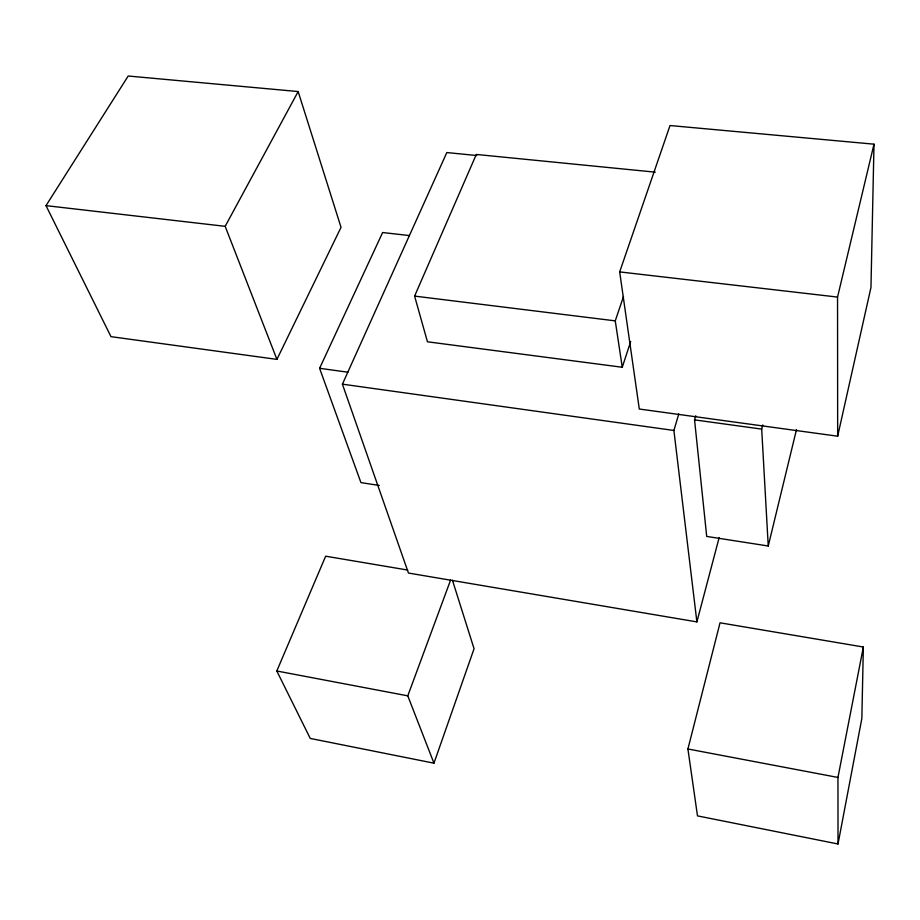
<?xml version="1.0" encoding="UTF-8"?>
<svg xmlns="http://www.w3.org/2000/svg" width="920" height="920" viewBox="0 0 920 920"><rect width="100%" height="100%" fill="white"/><g stroke="black" fill="none" stroke-linecap="round" stroke-linejoin="round"><path stroke-width="1.38" d="M863.351 647.013L861.844 718.508L838.016 843.985L697.486 815.879L687.918 748.983L720.038 622.806L863.351 647.013L837.959 777.446L838.016 843.985M874 144.175L870.964 287.454L837.66 436.206L639.296 409.032L619.678 271.906L670.024 125.534L874 144.175L837.545 297.079L837.66 436.206M695.75 415.748L694.554 419.876L706.709 536.429L768.246 545.997L796.524 429.456M768.246 545.997L761.691 429.111L762.76 424.959M476.744 155.526L446.821 152.559L342.412 384.169L408.445 573.045L696.888 621.897L719.152 537.579M696.888 621.897L673.888 430.456L678.799 413.919M655.281 172.166L476.307 154.445L414.598 296.102L427.455 341.791L622.254 367.252L630.706 341.492M622.254 367.252L615.261 320.861L623.507 296.47M407.709 570.055L325.657 556.197L276.805 670.99L310.259 738.438L433.964 763.174L474.065 648.726L452.433 580.209M433.964 763.174L407.778 695.842L450.57 580.152M379.27 485.461L360.939 482.609L319.596 368.31L382.639 232.53L409.388 235.566M276.92 359.386L341.032 227.332L298.16 91.551L128.202 76.015L46 205.631L110.975 336.651L276.92 359.386L225.17 226.331L298.16 91.551M46 205.631L225.17 226.331M619.678 271.906L837.545 297.079M414.598 296.102L615.261 320.861M319.596 368.31L347.875 372.197M694.554 419.876L761.691 429.111M342.412 384.169L673.888 430.456M276.805 670.99L407.778 695.842M687.918 748.983L837.959 777.446"/></g></svg>
